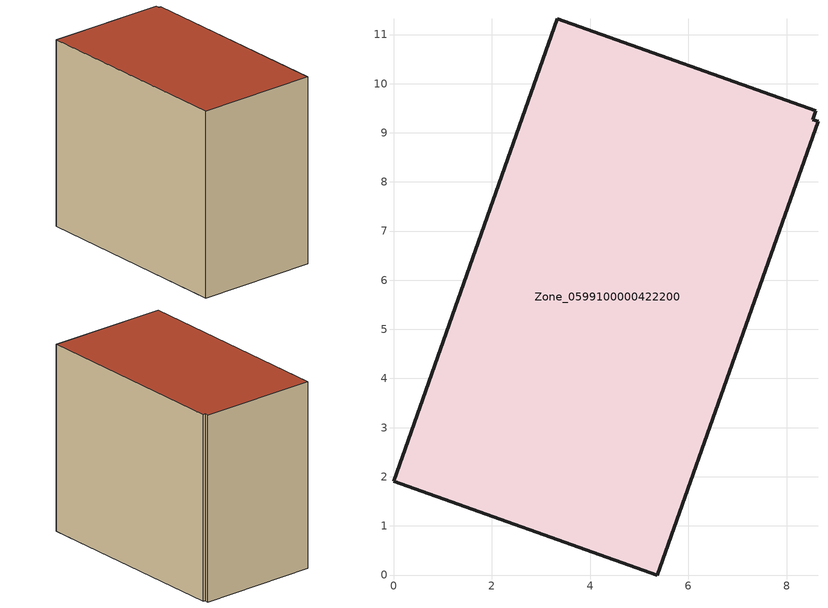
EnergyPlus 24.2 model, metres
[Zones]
Zone_0599100000422200
 floor ground (C_G): 8.64,9.23 5.37,0 0,1.91 3.33,11.32 8.6,9.45 8.54,9.27 z0.61
 wall outside (C_F): 0,1.91 5.37,0 8.64,9.23 8.54,9.27 8.6,9.45 3.33,11.32 0,1.91 z0.61:9.37
 roof outside (C_R): 5.37,0 8.64,9.23 8.54,9.27 8.6,9.45 3.33,11.32 0,1.91 z9.37
[BUILDING]
Pand.0599100000422200: North Axis=0; Terrain=City; Loads Convergence Tolerance Value=0.04; Temperature Convergence Tolerance Value=0.4; Solar Distribution=FullExterior; Maximum Number of Warmup Days=25; Minimum Number of Warmup Days=1
[Site:Location]
Rotterdam.The.Hague.AP_ZH_NLD Design_Conditions: Latitude=51.96; Longitude=4.45; Time Zone=1; Elevation=-4.5
[SITE:GROUNDTEMPERATURE:BUILDINGSURFACE]
18, 18, 18, 18, 18, 18, 18, 18, 18, 18, 18, 18
[MATERIAL] Thermal Absorptance=0.9; Solar Absorptance=0.7; Visible Absorptance=0.7
Name | Roughness | Thickness | Conductivity | Density | Specific Heat
G.TI.2006-2014 | MediumSmooth | 0.15 | 0.06 | 540 | 1210
F.TI.2006-2014 | Rough | 0.3 | 0.12 | 1920 | 840
R.TI.2006-2014 | MediumRough | 0.2 | 0.08 | 1500 | 1000
[CONSTRUCTION]
C_G: G.TI.2006-2014
C_F: F.TI.2006-2014
C_R: R.TI.2006-2014
[ZONE]
Zone_0599100000422200: Type=1; Multiplier=1; Ceiling Height=Autocalculate; Volume=Autocalculate; Floor Area=autocalculate; Part of Total Floor Area=Yes
[ZONEINFILTRATION:DESIGNFLOWRATE]
Infil_Zone_0599100000422200: Zone or ZoneList or Space or SpaceList=Zone_0599100000422200; Schedule=AlwaysOn; Design Flow Rate Calculation Method=Flow/Area; Flow Rate per Floor Area=0.0015; Constant Term Coefficient=1; Temperature Term Coefficient=0; Velocity Term Coefficient=0; Velocity Squared Term Coefficient=0
[HVACTEMPLATE:ZONE:IDEALLOADSAIRSYSTEM]
Zone_0599100000422200: Maximum Heating Supply Air Temperature=50; Minimum Cooling Supply Air Temperature=13; Maximum Heating Supply Air Humidity Ratio=0.0156; Minimum Cooling Supply Air Humidity Ratio=0.0077; Heating Limit=NoLimit; Cooling Limit=NoLimit; Dehumidification Control Type=ConstantSensibleHeatRatio; Cooling Sensible Heat Ratio=0.7; Dehumidification Setpoint=60; Humidification Control Type=None; Humidification Setpoint=30; Outdoor Air Method=None; Outdoor Air Flow Rate per Person=0.00944; Outdoor Air Flow Rate per Zone Floor Area=0; Outdoor Air Flow Rate per Zone=0; Demand Controlled Ventilation Type=None; Outdoor Air Economizer Type=NoEconomizer; Heat Recovery Type=None; Sensible Heat Recovery Effectiveness=0.7; Latent Heat Recovery Effectiveness=0.65
[ZONECONTROL:THERMOSTAT]
ThermostatControl_Zone_0599100000422200: Zone or ZoneList=Zone_0599100000422200; Control Type Schedule=DualSetpointControlType; Control 1=Thermostat_Zone_0599100000422200; Temperature Difference Between Cutout And Setpoint=0
[THERMOSTATSETPOINT:DUALSETPOINT]
Thermostat_Zone_0599100000422200: Heating Setpoint Temperature Schedule=HeatingSetpoint_Zone_0599100000422200; Cooling Setpoint Temperature Schedule=CoolingSetpoint_Zone_0599100000422200
[SCHEDULE:COMPACT]
HeatingSetpoint_Zone_0599100000422200: Through: 12/31, For: AllDays, Until: 24:00, 21
CoolingSetpoint_Zone_0599100000422200: Through: 12/31, For: AllDays, Until: 24:00, 24
DualSetpointControlType: Through: 12/31, For: AllDays, Until: 24:00, 4
AlwaysOn: Through: 12/31, For: AllDays, Until: 24:00, 1
